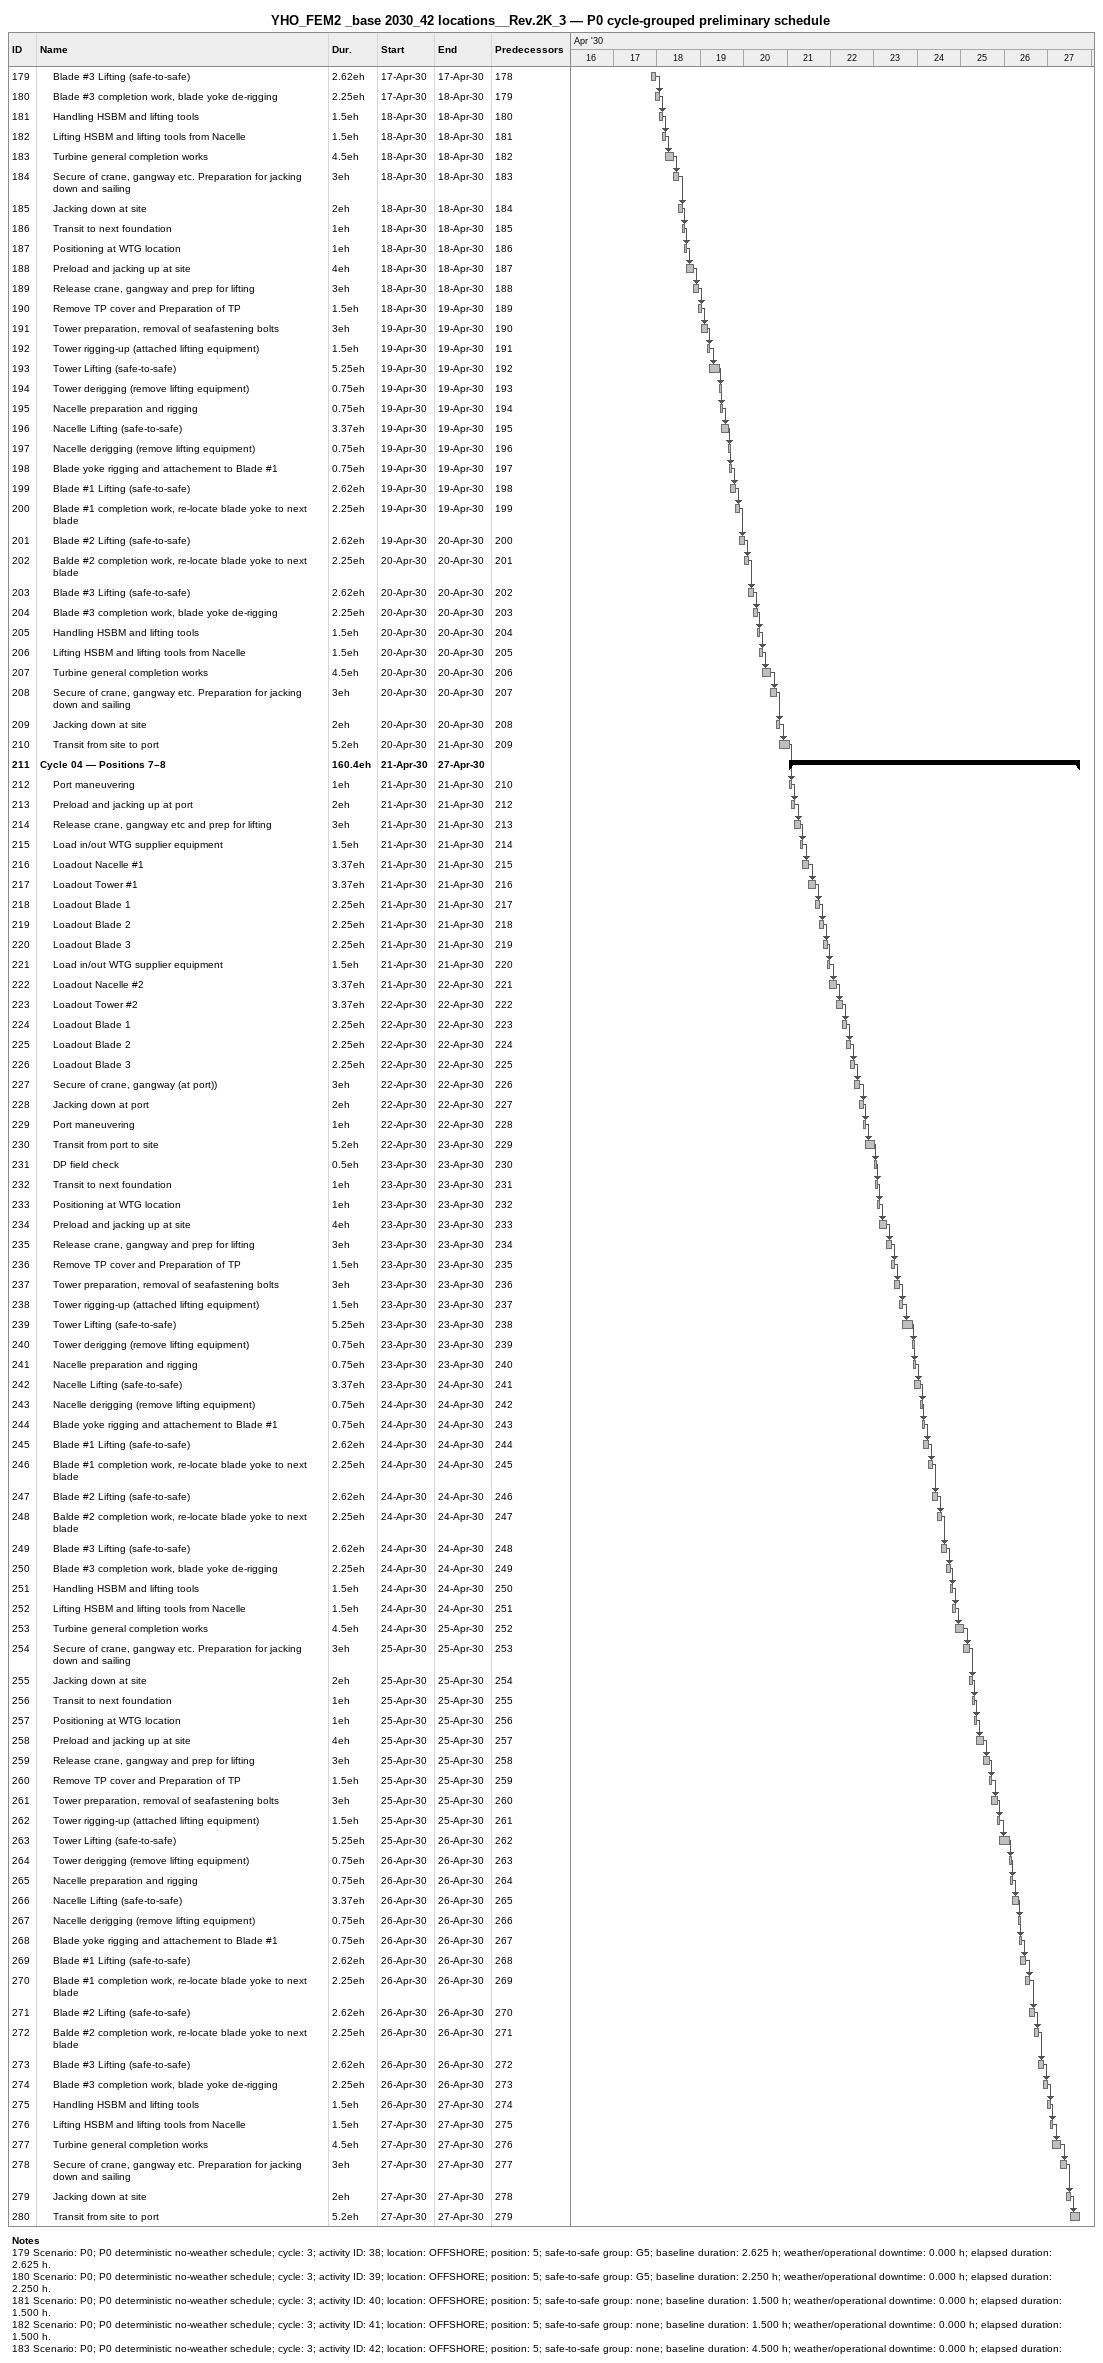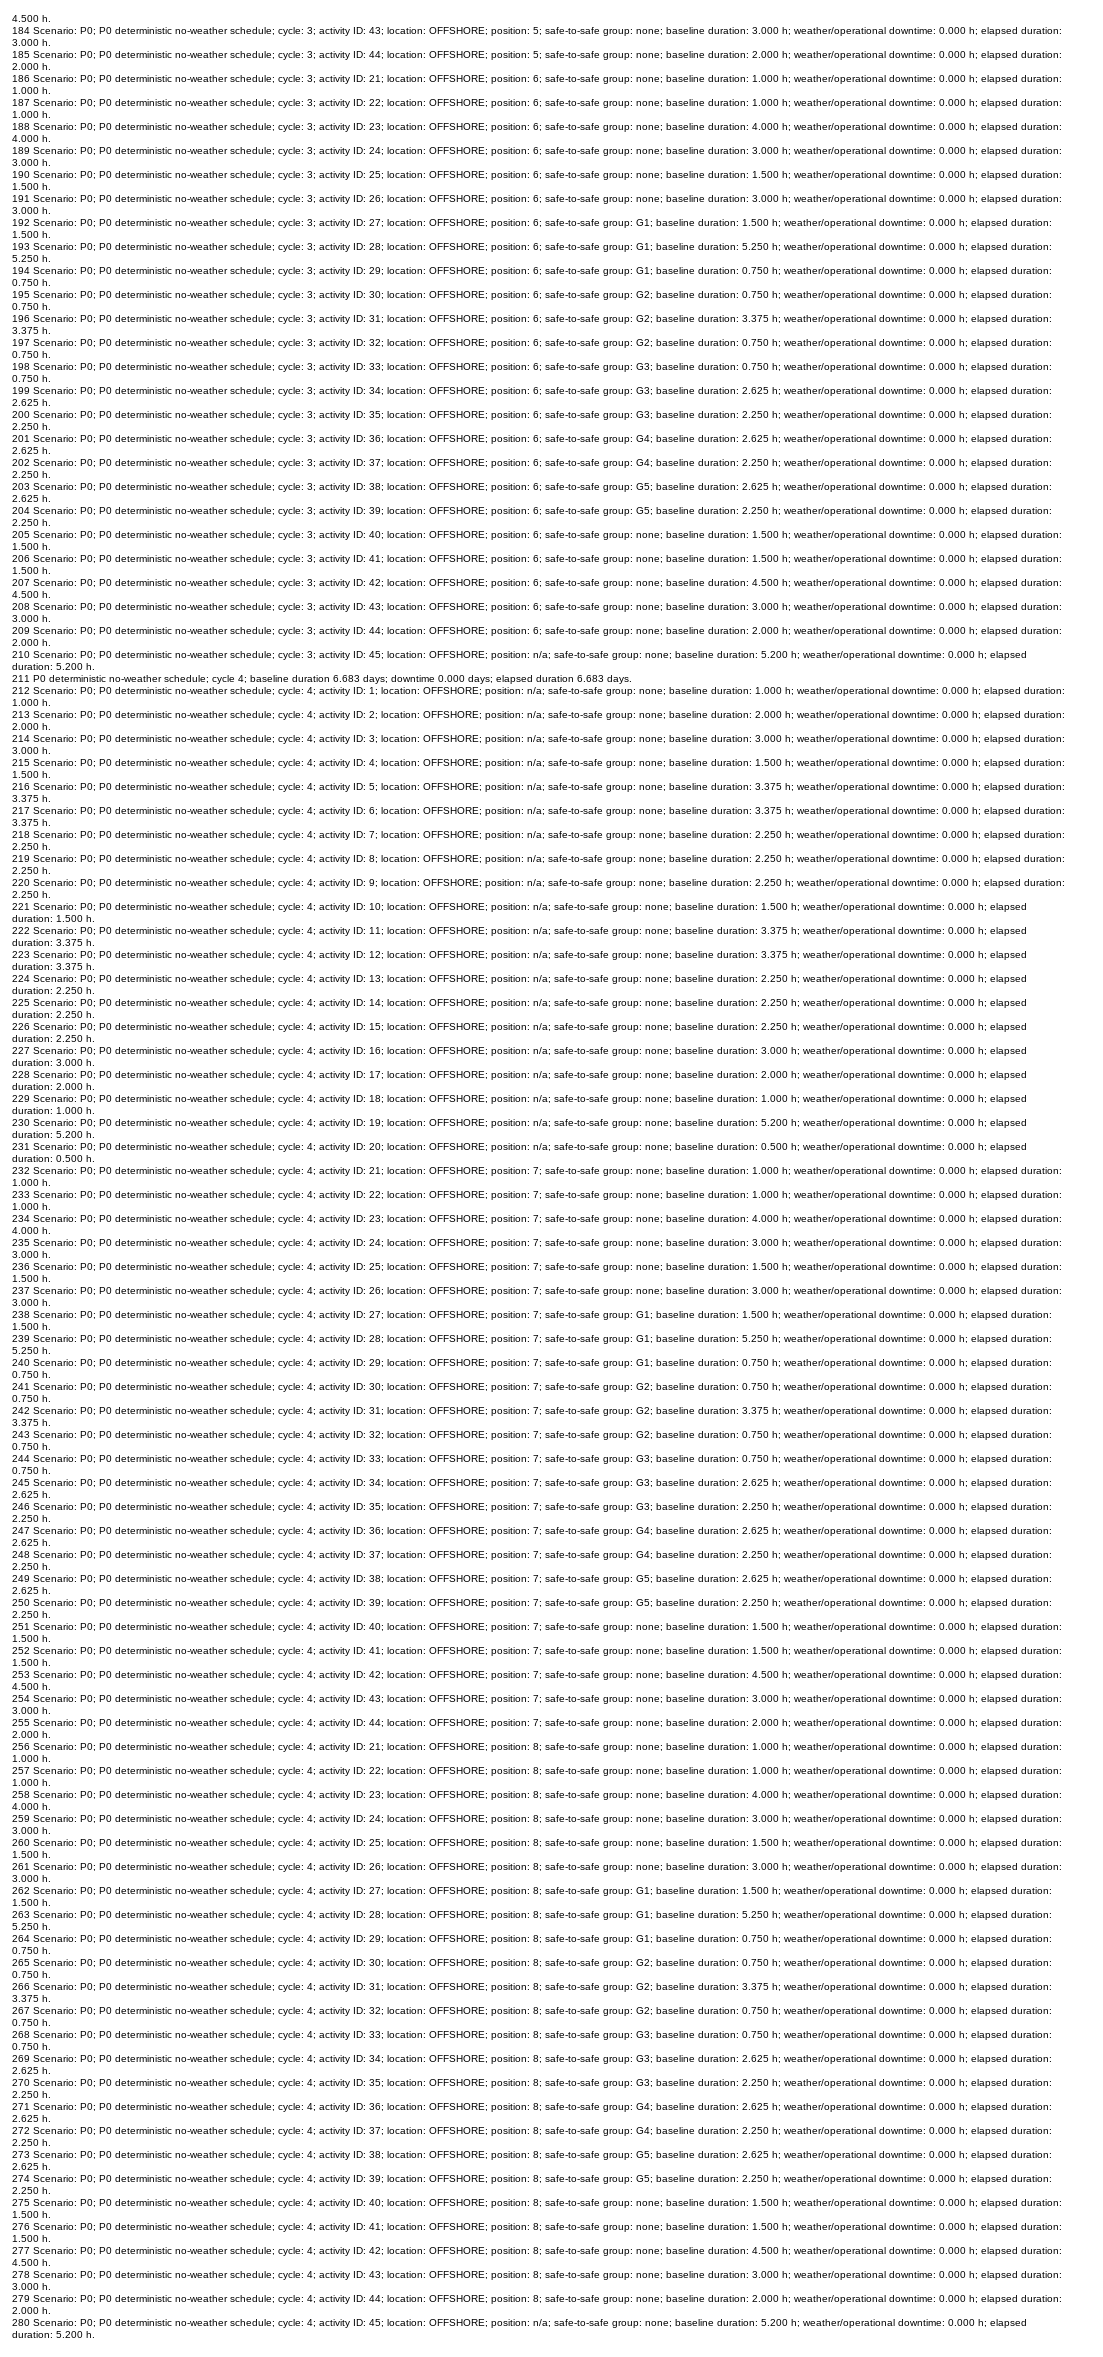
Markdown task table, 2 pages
YHO_FEM2 _base 2030_42 locations__Rev.2K_3 — P0 cycle-grouped preliminary schedule

| ID | Level | Task | Duration | Start | Finish | Predecessors |
|---|---|---|---|---|---|---|
| 179 | 2 | Blade #3 Lifting (safe-to-safe) | 2.62eh | 2030-04-17 | 2030-04-17 | 178 |
| 180 | 2 | Blade #3 completion work, blade yoke de-rigging | 2.25eh | 2030-04-17 | 2030-04-18 | 179 |
| 181 | 2 | Handling HSBM and lifting tools | 1.5eh | 2030-04-18 | 2030-04-18 | 180 |
| 182 | 2 | Lifting HSBM and lifting tools from Nacelle | 1.5eh | 2030-04-18 | 2030-04-18 | 181 |
| 183 | 2 | Turbine general completion works | 4.5eh | 2030-04-18 | 2030-04-18 | 182 |
| 184 | 2 | Secure of crane, gangway etc. Preparation for jacking down and sailing | 3eh | 2030-04-18 | 2030-04-18 | 183 |
| 185 | 2 | Jacking down at site | 2eh | 2030-04-18 | 2030-04-18 | 184 |
| 186 | 2 | Transit to next foundation | 1eh | 2030-04-18 | 2030-04-18 | 185 |
| 187 | 2 | Positioning at WTG location | 1eh | 2030-04-18 | 2030-04-18 | 186 |
| 188 | 2 | Preload and jacking up at site | 4eh | 2030-04-18 | 2030-04-18 | 187 |
| 189 | 2 | Release crane, gangway and prep for lifting | 3eh | 2030-04-18 | 2030-04-18 | 188 |
| 190 | 2 | Remove TP cover and Preparation of TP | 1.5eh | 2030-04-18 | 2030-04-19 | 189 |
| 191 | 2 | Tower preparation, removal of seafastening bolts | 3eh | 2030-04-19 | 2030-04-19 | 190 |
| 192 | 2 | Tower rigging-up (attached lifting equipment) | 1.5eh | 2030-04-19 | 2030-04-19 | 191 |
| 193 | 2 | Tower Lifting (safe-to-safe) | 5.25eh | 2030-04-19 | 2030-04-19 | 192 |
| 194 | 2 | Tower derigging (remove lifting equipment) | 0.75eh | 2030-04-19 | 2030-04-19 | 193 |
| 195 | 2 | Nacelle preparation and rigging | 0.75eh | 2030-04-19 | 2030-04-19 | 194 |
| 196 | 2 | Nacelle Lifting (safe-to-safe) | 3.37eh | 2030-04-19 | 2030-04-19 | 195 |
| 197 | 2 | Nacelle derigging (remove lifting equipment) | 0.75eh | 2030-04-19 | 2030-04-19 | 196 |
| 198 | 2 | Blade yoke rigging and attachement to Blade #1 | 0.75eh | 2030-04-19 | 2030-04-19 | 197 |
| 199 | 2 | Blade #1 Lifting (safe-to-safe) | 2.62eh | 2030-04-19 | 2030-04-19 | 198 |
| 200 | 2 | Blade #1 completion work, re-locate blade yoke to next blade | 2.25eh | 2030-04-19 | 2030-04-19 | 199 |
| 201 | 2 | Blade #2 Lifting (safe-to-safe) | 2.62eh | 2030-04-19 | 2030-04-20 | 200 |
| 202 | 2 | Balde #2 completion work, re-locate blade yoke to next blade | 2.25eh | 2030-04-20 | 2030-04-20 | 201 |
| 203 | 2 | Blade #3 Lifting (safe-to-safe) | 2.62eh | 2030-04-20 | 2030-04-20 | 202 |
| 204 | 2 | Blade #3 completion work, blade yoke de-rigging | 2.25eh | 2030-04-20 | 2030-04-20 | 203 |
| 205 | 2 | Handling HSBM and lifting tools | 1.5eh | 2030-04-20 | 2030-04-20 | 204 |
| 206 | 2 | Lifting HSBM and lifting tools from Nacelle | 1.5eh | 2030-04-20 | 2030-04-20 | 205 |
| 207 | 2 | Turbine general completion works | 4.5eh | 2030-04-20 | 2030-04-20 | 206 |
| 208 | 2 | Secure of crane, gangway etc. Preparation for jacking down and sailing | 3eh | 2030-04-20 | 2030-04-20 | 207 |
| 209 | 2 | Jacking down at site | 2eh | 2030-04-20 | 2030-04-20 | 208 |
| 210 | 2 | Transit from site to port | 5.2eh | 2030-04-20 | 2030-04-21 | 209 |
| 211 | 1 | **Cycle 04 — Positions 7–8** | 160.4eh | 2030-04-21 | 2030-04-27 |  |
| 212 | 2 | Port maneuvering | 1eh | 2030-04-21 | 2030-04-21 | 210 |
| 213 | 2 | Preload and jacking up at port | 2eh | 2030-04-21 | 2030-04-21 | 212 |
| 214 | 2 | Release crane, gangway etc and prep for lifting | 3eh | 2030-04-21 | 2030-04-21 | 213 |
| 215 | 2 | Load in/out WTG supplier equipment | 1.5eh | 2030-04-21 | 2030-04-21 | 214 |
| 216 | 2 | Loadout Nacelle #1 | 3.37eh | 2030-04-21 | 2030-04-21 | 215 |
| 217 | 2 | Loadout Tower #1 | 3.37eh | 2030-04-21 | 2030-04-21 | 216 |
| 218 | 2 | Loadout Blade 1 | 2.25eh | 2030-04-21 | 2030-04-21 | 217 |
| 219 | 2 | Loadout Blade 2 | 2.25eh | 2030-04-21 | 2030-04-21 | 218 |
| 220 | 2 | Loadout Blade 3 | 2.25eh | 2030-04-21 | 2030-04-21 | 219 |
| 221 | 2 | Load in/out WTG supplier equipment | 1.5eh | 2030-04-21 | 2030-04-21 | 220 |
| 222 | 2 | Loadout Nacelle #2 | 3.37eh | 2030-04-21 | 2030-04-22 | 221 |
| 223 | 2 | Loadout Tower #2 | 3.37eh | 2030-04-22 | 2030-04-22 | 222 |
| 224 | 2 | Loadout Blade 1 | 2.25eh | 2030-04-22 | 2030-04-22 | 223 |
| 225 | 2 | Loadout Blade 2 | 2.25eh | 2030-04-22 | 2030-04-22 | 224 |
| 226 | 2 | Loadout Blade 3 | 2.25eh | 2030-04-22 | 2030-04-22 | 225 |
| 227 | 2 | Secure of crane, gangway (at port)) | 3eh | 2030-04-22 | 2030-04-22 | 226 |
| 228 | 2 | Jacking down at port | 2eh | 2030-04-22 | 2030-04-22 | 227 |
| 229 | 2 | Port maneuvering | 1eh | 2030-04-22 | 2030-04-22 | 228 |
| 230 | 2 | Transit from port to site | 5.2eh | 2030-04-22 | 2030-04-23 | 229 |
| 231 | 2 | DP field check | 0.5eh | 2030-04-23 | 2030-04-23 | 230 |
| 232 | 2 | Transit to next foundation | 1eh | 2030-04-23 | 2030-04-23 | 231 |
| 233 | 2 | Positioning at WTG location | 1eh | 2030-04-23 | 2030-04-23 | 232 |
| 234 | 2 | Preload and jacking up at site | 4eh | 2030-04-23 | 2030-04-23 | 233 |
| 235 | 2 | Release crane, gangway and prep for lifting | 3eh | 2030-04-23 | 2030-04-23 | 234 |
| 236 | 2 | Remove TP cover and Preparation of TP | 1.5eh | 2030-04-23 | 2030-04-23 | 235 |
| 237 | 2 | Tower preparation, removal of seafastening bolts | 3eh | 2030-04-23 | 2030-04-23 | 236 |
| 238 | 2 | Tower rigging-up (attached lifting equipment) | 1.5eh | 2030-04-23 | 2030-04-23 | 237 |
| 239 | 2 | Tower Lifting (safe-to-safe) | 5.25eh | 2030-04-23 | 2030-04-23 | 238 |
| 240 | 2 | Tower derigging (remove lifting equipment) | 0.75eh | 2030-04-23 | 2030-04-23 | 239 |
| 241 | 2 | Nacelle preparation and rigging | 0.75eh | 2030-04-23 | 2030-04-23 | 240 |
| 242 | 2 | Nacelle Lifting (safe-to-safe) | 3.37eh | 2030-04-23 | 2030-04-24 | 241 |
| 243 | 2 | Nacelle derigging (remove lifting equipment) | 0.75eh | 2030-04-24 | 2030-04-24 | 242 |
| 244 | 2 | Blade yoke rigging and attachement to Blade #1 | 0.75eh | 2030-04-24 | 2030-04-24 | 243 |
| 245 | 2 | Blade #1 Lifting (safe-to-safe) | 2.62eh | 2030-04-24 | 2030-04-24 | 244 |
| 246 | 2 | Blade #1 completion work, re-locate blade yoke to next blade | 2.25eh | 2030-04-24 | 2030-04-24 | 245 |
| 247 | 2 | Blade #2 Lifting (safe-to-safe) | 2.62eh | 2030-04-24 | 2030-04-24 | 246 |
| 248 | 2 | Balde #2 completion work, re-locate blade yoke to next blade | 2.25eh | 2030-04-24 | 2030-04-24 | 247 |
| 249 | 2 | Blade #3 Lifting (safe-to-safe) | 2.62eh | 2030-04-24 | 2030-04-24 | 248 |
| 250 | 2 | Blade #3 completion work, blade yoke de-rigging | 2.25eh | 2030-04-24 | 2030-04-24 | 249 |
| 251 | 2 | Handling HSBM and lifting tools | 1.5eh | 2030-04-24 | 2030-04-24 | 250 |
| 252 | 2 | Lifting HSBM and lifting tools from Nacelle | 1.5eh | 2030-04-24 | 2030-04-24 | 251 |
| 253 | 2 | Turbine general completion works | 4.5eh | 2030-04-24 | 2030-04-25 | 252 |
| 254 | 2 | Secure of crane, gangway etc. Preparation for jacking down and sailing | 3eh | 2030-04-25 | 2030-04-25 | 253 |
| 255 | 2 | Jacking down at site | 2eh | 2030-04-25 | 2030-04-25 | 254 |
| 256 | 2 | Transit to next foundation | 1eh | 2030-04-25 | 2030-04-25 | 255 |
| 257 | 2 | Positioning at WTG location | 1eh | 2030-04-25 | 2030-04-25 | 256 |
| 258 | 2 | Preload and jacking up at site | 4eh | 2030-04-25 | 2030-04-25 | 257 |
| 259 | 2 | Release crane, gangway and prep for lifting | 3eh | 2030-04-25 | 2030-04-25 | 258 |
| 260 | 2 | Remove TP cover and Preparation of TP | 1.5eh | 2030-04-25 | 2030-04-25 | 259 |
| 261 | 2 | Tower preparation, removal of seafastening bolts | 3eh | 2030-04-25 | 2030-04-25 | 260 |
| 262 | 2 | Tower rigging-up (attached lifting equipment) | 1.5eh | 2030-04-25 | 2030-04-25 | 261 |
| 263 | 2 | Tower Lifting (safe-to-safe) | 5.25eh | 2030-04-25 | 2030-04-26 | 262 |
| 264 | 2 | Tower derigging (remove lifting equipment) | 0.75eh | 2030-04-26 | 2030-04-26 | 263 |
| 265 | 2 | Nacelle preparation and rigging | 0.75eh | 2030-04-26 | 2030-04-26 | 264 |
| 266 | 2 | Nacelle Lifting (safe-to-safe) | 3.37eh | 2030-04-26 | 2030-04-26 | 265 |
| 267 | 2 | Nacelle derigging (remove lifting equipment) | 0.75eh | 2030-04-26 | 2030-04-26 | 266 |
| 268 | 2 | Blade yoke rigging and attachement to Blade #1 | 0.75eh | 2030-04-26 | 2030-04-26 | 267 |
| 269 | 2 | Blade #1 Lifting (safe-to-safe) | 2.62eh | 2030-04-26 | 2030-04-26 | 268 |
| 270 | 2 | Blade #1 completion work, re-locate blade yoke to next blade | 2.25eh | 2030-04-26 | 2030-04-26 | 269 |
| 271 | 2 | Blade #2 Lifting (safe-to-safe) | 2.62eh | 2030-04-26 | 2030-04-26 | 270 |
| 272 | 2 | Balde #2 completion work, re-locate blade yoke to next blade | 2.25eh | 2030-04-26 | 2030-04-26 | 271 |
| 273 | 2 | Blade #3 Lifting (safe-to-safe) | 2.62eh | 2030-04-26 | 2030-04-26 | 272 |
| 274 | 2 | Blade #3 completion work, blade yoke de-rigging | 2.25eh | 2030-04-26 | 2030-04-26 | 273 |
| 275 | 2 | Handling HSBM and lifting tools | 1.5eh | 2030-04-26 | 2030-04-27 | 274 |
| 276 | 2 | Lifting HSBM and lifting tools from Nacelle | 1.5eh | 2030-04-27 | 2030-04-27 | 275 |
| 277 | 2 | Turbine general completion works | 4.5eh | 2030-04-27 | 2030-04-27 | 276 |
| 278 | 2 | Secure of crane, gangway etc. Preparation for jacking down and sailing | 3eh | 2030-04-27 | 2030-04-27 | 277 |
| 279 | 2 | Jacking down at site | 2eh | 2030-04-27 | 2030-04-27 | 278 |
| 280 | 2 | Transit from site to port | 5.2eh | 2030-04-27 | 2030-04-27 | 279 |

Notes
- 179: Scenario: P0; P0 deterministic no-weather schedule; cycle: 3; activity ID: 38; location: OFFSHORE; position: 5; safe-to-safe group: G5; baseline duration: 2.625 h; weather/operational downtime: 0.000 h; elapsed duration: 2.625 h.
- 180: Scenario: P0; P0 deterministic no-weather schedule; cycle: 3; activity ID: 39; location: OFFSHORE; position: 5; safe-to-safe group: G5; baseline duration: 2.250 h; weather/operational downtime: 0.000 h; elapsed duration: 2.250 h.
- 181: Scenario: P0; P0 deterministic no-weather schedule; cycle: 3; activity ID: 40; location: OFFSHORE; position: 5; safe-to-safe group: none; baseline duration: 1.500 h; weather/operational downtime: 0.000 h; elapsed duration: 1.500 h.
- 182: Scenario: P0; P0 deterministic no-weather schedule; cycle: 3; activity ID: 41; location: OFFSHORE; position: 5; safe-to-safe group: none; baseline duration: 1.500 h; weather/operational downtime: 0.000 h; elapsed duration: 1.500 h.
- 183: Scenario: P0; P0 deterministic no-weather schedule; cycle: 3; activity ID: 42; location: OFFSHORE; position: 5; safe-to-safe group: none; baseline duration: 4.500 h; weather/operational downtime: 0.000 h; elapsed duration: 4.500 h.
- 184: Scenario: P0; P0 deterministic no-weather schedule; cycle: 3; activity ID: 43; location: OFFSHORE; position: 5; safe-to-safe group: none; baseline duration: 3.000 h; weather/operational downtime: 0.000 h; elapsed duration: 3.000 h.
- 185: Scenario: P0; P0 deterministic no-weather schedule; cycle: 3; activity ID: 44; location: OFFSHORE; position: 5; safe-to-safe group: none; baseline duration: 2.000 h; weather/operational downtime: 0.000 h; elapsed duration: 2.000 h.
- 186: Scenario: P0; P0 deterministic no-weather schedule; cycle: 3; activity ID: 21; location: OFFSHORE; position: 6; safe-to-safe group: none; baseline duration: 1.000 h; weather/operational downtime: 0.000 h; elapsed duration: 1.000 h.
- 187: Scenario: P0; P0 deterministic no-weather schedule; cycle: 3; activity ID: 22; location: OFFSHORE; position: 6; safe-to-safe group: none; baseline duration: 1.000 h; weather/operational downtime: 0.000 h; elapsed duration: 1.000 h.
- 188: Scenario: P0; P0 deterministic no-weather schedule; cycle: 3; activity ID: 23; location: OFFSHORE; position: 6; safe-to-safe group: none; baseline duration: 4.000 h; weather/operational downtime: 0.000 h; elapsed duration: 4.000 h.
- 189: Scenario: P0; P0 deterministic no-weather schedule; cycle: 3; activity ID: 24; location: OFFSHORE; position: 6; safe-to-safe group: none; baseline duration: 3.000 h; weather/operational downtime: 0.000 h; elapsed duration: 3.000 h.
- 190: Scenario: P0; P0 deterministic no-weather schedule; cycle: 3; activity ID: 25; location: OFFSHORE; position: 6; safe-to-safe group: none; baseline duration: 1.500 h; weather/operational downtime: 0.000 h; elapsed duration: 1.500 h.
- 191: Scenario: P0; P0 deterministic no-weather schedule; cycle: 3; activity ID: 26; location: OFFSHORE; position: 6; safe-to-safe group: none; baseline duration: 3.000 h; weather/operational downtime: 0.000 h; elapsed duration: 3.000 h.
- 192: Scenario: P0; P0 deterministic no-weather schedule; cycle: 3; activity ID: 27; location: OFFSHORE; position: 6; safe-to-safe group: G1; baseline duration: 1.500 h; weather/operational downtime: 0.000 h; elapsed duration: 1.500 h.
- 193: Scenario: P0; P0 deterministic no-weather schedule; cycle: 3; activity ID: 28; location: OFFSHORE; position: 6; safe-to-safe group: G1; baseline duration: 5.250 h; weather/operational downtime: 0.000 h; elapsed duration: 5.250 h.
- 194: Scenario: P0; P0 deterministic no-weather schedule; cycle: 3; activity ID: 29; location: OFFSHORE; position: 6; safe-to-safe group: G1; baseline duration: 0.750 h; weather/operational downtime: 0.000 h; elapsed duration: 0.750 h.
- 195: Scenario: P0; P0 deterministic no-weather schedule; cycle: 3; activity ID: 30; location: OFFSHORE; position: 6; safe-to-safe group: G2; baseline duration: 0.750 h; weather/operational downtime: 0.000 h; elapsed duration: 0.750 h.
- 196: Scenario: P0; P0 deterministic no-weather schedule; cycle: 3; activity ID: 31; location: OFFSHORE; position: 6; safe-to-safe group: G2; baseline duration: 3.375 h; weather/operational downtime: 0.000 h; elapsed duration: 3.375 h.
- 197: Scenario: P0; P0 deterministic no-weather schedule; cycle: 3; activity ID: 32; location: OFFSHORE; position: 6; safe-to-safe group: G2; baseline duration: 0.750 h; weather/operational downtime: 0.000 h; elapsed duration: 0.750 h.
- 198: Scenario: P0; P0 deterministic no-weather schedule; cycle: 3; activity ID: 33; location: OFFSHORE; position: 6; safe-to-safe group: G3; baseline duration: 0.750 h; weather/operational downtime: 0.000 h; elapsed duration: 0.750 h.
- 199: Scenario: P0; P0 deterministic no-weather schedule; cycle: 3; activity ID: 34; location: OFFSHORE; position: 6; safe-to-safe group: G3; baseline duration: 2.625 h; weather/operational downtime: 0.000 h; elapsed duration: 2.625 h.
- 200: Scenario: P0; P0 deterministic no-weather schedule; cycle: 3; activity ID: 35; location: OFFSHORE; position: 6; safe-to-safe group: G3; baseline duration: 2.250 h; weather/operational downtime: 0.000 h; elapsed duration: 2.250 h.
- 201: Scenario: P0; P0 deterministic no-weather schedule; cycle: 3; activity ID: 36; location: OFFSHORE; position: 6; safe-to-safe group: G4; baseline duration: 2.625 h; weather/operational downtime: 0.000 h; elapsed duration: 2.625 h.
- 202: Scenario: P0; P0 deterministic no-weather schedule; cycle: 3; activity ID: 37; location: OFFSHORE; position: 6; safe-to-safe group: G4; baseline duration: 2.250 h; weather/operational downtime: 0.000 h; elapsed duration: 2.250 h.
- 203: Scenario: P0; P0 deterministic no-weather schedule; cycle: 3; activity ID: 38; location: OFFSHORE; position: 6; safe-to-safe group: G5; baseline duration: 2.625 h; weather/operational downtime: 0.000 h; elapsed duration: 2.625 h.
- 204: Scenario: P0; P0 deterministic no-weather schedule; cycle: 3; activity ID: 39; location: OFFSHORE; position: 6; safe-to-safe group: G5; baseline duration: 2.250 h; weather/operational downtime: 0.000 h; elapsed duration: 2.250 h.
- 205: Scenario: P0; P0 deterministic no-weather schedule; cycle: 3; activity ID: 40; location: OFFSHORE; position: 6; safe-to-safe group: none; baseline duration: 1.500 h; weather/operational downtime: 0.000 h; elapsed duration: 1.500 h.
- 206: Scenario: P0; P0 deterministic no-weather schedule; cycle: 3; activity ID: 41; location: OFFSHORE; position: 6; safe-to-safe group: none; baseline duration: 1.500 h; weather/operational downtime: 0.000 h; elapsed duration: 1.500 h.
- 207: Scenario: P0; P0 deterministic no-weather schedule; cycle: 3; activity ID: 42; location: OFFSHORE; position: 6; safe-to-safe group: none; baseline duration: 4.500 h; weather/operational downtime: 0.000 h; elapsed duration: 4.500 h.
- 208: Scenario: P0; P0 deterministic no-weather schedule; cycle: 3; activity ID: 43; location: OFFSHORE; position: 6; safe-to-safe group: none; baseline duration: 3.000 h; weather/operational downtime: 0.000 h; elapsed duration: 3.000 h.
- 209: Scenario: P0; P0 deterministic no-weather schedule; cycle: 3; activity ID: 44; location: OFFSHORE; position: 6; safe-to-safe group: none; baseline duration: 2.000 h; weather/operational downtime: 0.000 h; elapsed duration: 2.000 h.
- 210: Scenario: P0; P0 deterministic no-weather schedule; cycle: 3; activity ID: 45; location: OFFSHORE; position: n/a; safe-to-safe group: none; baseline duration: 5.200 h; weather/operational downtime: 0.000 h; elapsed duration: 5.200 h.
- 211: P0 deterministic no-weather schedule; cycle 4; baseline duration 6.683 days; downtime 0.000 days; elapsed duration 6.683 days.
- 212: Scenario: P0; P0 deterministic no-weather schedule; cycle: 4; activity ID: 1; location: OFFSHORE; position: n/a; safe-to-safe group: none; baseline duration: 1.000 h; weather/operational downtime: 0.000 h; elapsed duration: 1.000 h.
- 213: Scenario: P0; P0 deterministic no-weather schedule; cycle: 4; activity ID: 2; location: OFFSHORE; position: n/a; safe-to-safe group: none; baseline duration: 2.000 h; weather/operational downtime: 0.000 h; elapsed duration: 2.000 h.
- 214: Scenario: P0; P0 deterministic no-weather schedule; cycle: 4; activity ID: 3; location: OFFSHORE; position: n/a; safe-to-safe group: none; baseline duration: 3.000 h; weather/operational downtime: 0.000 h; elapsed duration: 3.000 h.
- 215: Scenario: P0; P0 deterministic no-weather schedule; cycle: 4; activity ID: 4; location: OFFSHORE; position: n/a; safe-to-safe group: none; baseline duration: 1.500 h; weather/operational downtime: 0.000 h; elapsed duration: 1.500 h.
- 216: Scenario: P0; P0 deterministic no-weather schedule; cycle: 4; activity ID: 5; location: OFFSHORE; position: n/a; safe-to-safe group: none; baseline duration: 3.375 h; weather/operational downtime: 0.000 h; elapsed duration: 3.375 h.
- 217: Scenario: P0; P0 deterministic no-weather schedule; cycle: 4; activity ID: 6; location: OFFSHORE; position: n/a; safe-to-safe group: none; baseline duration: 3.375 h; weather/operational downtime: 0.000 h; elapsed duration: 3.375 h.
- 218: Scenario: P0; P0 deterministic no-weather schedule; cycle: 4; activity ID: 7; location: OFFSHORE; position: n/a; safe-to-safe group: none; baseline duration: 2.250 h; weather/operational downtime: 0.000 h; elapsed duration: 2.250 h.
- 219: Scenario: P0; P0 deterministic no-weather schedule; cycle: 4; activity ID: 8; location: OFFSHORE; position: n/a; safe-to-safe group: none; baseline duration: 2.250 h; weather/operational downtime: 0.000 h; elapsed duration: 2.250 h.
- 220: Scenario: P0; P0 deterministic no-weather schedule; cycle: 4; activity ID: 9; location: OFFSHORE; position: n/a; safe-to-safe group: none; baseline duration: 2.250 h; weather/operational downtime: 0.000 h; elapsed duration: 2.250 h.
- 221: Scenario: P0; P0 deterministic no-weather schedule; cycle: 4; activity ID: 10; location: OFFSHORE; position: n/a; safe-to-safe group: none; baseline duration: 1.500 h; weather/operational downtime: 0.000 h; elapsed duration: 1.500 h.
- 222: Scenario: P0; P0 deterministic no-weather schedule; cycle: 4; activity ID: 11; location: OFFSHORE; position: n/a; safe-to-safe group: none; baseline duration: 3.375 h; weather/operational downtime: 0.000 h; elapsed duration: 3.375 h.
- 223: Scenario: P0; P0 deterministic no-weather schedule; cycle: 4; activity ID: 12; location: OFFSHORE; position: n/a; safe-to-safe group: none; baseline duration: 3.375 h; weather/operational downtime: 0.000 h; elapsed duration: 3.375 h.
- 224: Scenario: P0; P0 deterministic no-weather schedule; cycle: 4; activity ID: 13; location: OFFSHORE; position: n/a; safe-to-safe group: none; baseline duration: 2.250 h; weather/operational downtime: 0.000 h; elapsed duration: 2.250 h.
- 225: Scenario: P0; P0 deterministic no-weather schedule; cycle: 4; activity ID: 14; location: OFFSHORE; position: n/a; safe-to-safe group: none; baseline duration: 2.250 h; weather/operational downtime: 0.000 h; elapsed duration: 2.250 h.
- 226: Scenario: P0; P0 deterministic no-weather schedule; cycle: 4; activity ID: 15; location: OFFSHORE; position: n/a; safe-to-safe group: none; baseline duration: 2.250 h; weather/operational downtime: 0.000 h; elapsed duration: 2.250 h.
- 227: Scenario: P0; P0 deterministic no-weather schedule; cycle: 4; activity ID: 16; location: OFFSHORE; position: n/a; safe-to-safe group: none; baseline duration: 3.000 h; weather/operational downtime: 0.000 h; elapsed duration: 3.000 h.
- 228: Scenario: P0; P0 deterministic no-weather schedule; cycle: 4; activity ID: 17; location: OFFSHORE; position: n/a; safe-to-safe group: none; baseline duration: 2.000 h; weather/operational downtime: 0.000 h; elapsed duration: 2.000 h.
- 229: Scenario: P0; P0 deterministic no-weather schedule; cycle: 4; activity ID: 18; location: OFFSHORE; position: n/a; safe-to-safe group: none; baseline duration: 1.000 h; weather/operational downtime: 0.000 h; elapsed duration: 1.000 h.
- 230: Scenario: P0; P0 deterministic no-weather schedule; cycle: 4; activity ID: 19; location: OFFSHORE; position: n/a; safe-to-safe group: none; baseline duration: 5.200 h; weather/operational downtime: 0.000 h; elapsed duration: 5.200 h.
- 231: Scenario: P0; P0 deterministic no-weather schedule; cycle: 4; activity ID: 20; location: OFFSHORE; position: n/a; safe-to-safe group: none; baseline duration: 0.500 h; weather/operational downtime: 0.000 h; elapsed duration: 0.500 h.
- 232: Scenario: P0; P0 deterministic no-weather schedule; cycle: 4; activity ID: 21; location: OFFSHORE; position: 7; safe-to-safe group: none; baseline duration: 1.000 h; weather/operational downtime: 0.000 h; elapsed duration: 1.000 h.
- 233: Scenario: P0; P0 deterministic no-weather schedule; cycle: 4; activity ID: 22; location: OFFSHORE; position: 7; safe-to-safe group: none; baseline duration: 1.000 h; weather/operational downtime: 0.000 h; elapsed duration: 1.000 h.
- 234: Scenario: P0; P0 deterministic no-weather schedule; cycle: 4; activity ID: 23; location: OFFSHORE; position: 7; safe-to-safe group: none; baseline duration: 4.000 h; weather/operational downtime: 0.000 h; elapsed duration: 4.000 h.
- 235: Scenario: P0; P0 deterministic no-weather schedule; cycle: 4; activity ID: 24; location: OFFSHORE; position: 7; safe-to-safe group: none; baseline duration: 3.000 h; weather/operational downtime: 0.000 h; elapsed duration: 3.000 h.
- 236: Scenario: P0; P0 deterministic no-weather schedule; cycle: 4; activity ID: 25; location: OFFSHORE; position: 7; safe-to-safe group: none; baseline duration: 1.500 h; weather/operational downtime: 0.000 h; elapsed duration: 1.500 h.
- 237: Scenario: P0; P0 deterministic no-weather schedule; cycle: 4; activity ID: 26; location: OFFSHORE; position: 7; safe-to-safe group: none; baseline duration: 3.000 h; weather/operational downtime: 0.000 h; elapsed duration: 3.000 h.
- 238: Scenario: P0; P0 deterministic no-weather schedule; cycle: 4; activity ID: 27; location: OFFSHORE; position: 7; safe-to-safe group: G1; baseline duration: 1.500 h; weather/operational downtime: 0.000 h; elapsed duration: 1.500 h.
- 239: Scenario: P0; P0 deterministic no-weather schedule; cycle: 4; activity ID: 28; location: OFFSHORE; position: 7; safe-to-safe group: G1; baseline duration: 5.250 h; weather/operational downtime: 0.000 h; elapsed duration: 5.250 h.
- 240: Scenario: P0; P0 deterministic no-weather schedule; cycle: 4; activity ID: 29; location: OFFSHORE; position: 7; safe-to-safe group: G1; baseline duration: 0.750 h; weather/operational downtime: 0.000 h; elapsed duration: 0.750 h.
- 241: Scenario: P0; P0 deterministic no-weather schedule; cycle: 4; activity ID: 30; location: OFFSHORE; position: 7; safe-to-safe group: G2; baseline duration: 0.750 h; weather/operational downtime: 0.000 h; elapsed duration: 0.750 h.
- 242: Scenario: P0; P0 deterministic no-weather schedule; cycle: 4; activity ID: 31; location: OFFSHORE; position: 7; safe-to-safe group: G2; baseline duration: 3.375 h; weather/operational downtime: 0.000 h; elapsed duration: 3.375 h.
- 243: Scenario: P0; P0 deterministic no-weather schedule; cycle: 4; activity ID: 32; location: OFFSHORE; position: 7; safe-to-safe group: G2; baseline duration: 0.750 h; weather/operational downtime: 0.000 h; elapsed duration: 0.750 h.
- 244: Scenario: P0; P0 deterministic no-weather schedule; cycle: 4; activity ID: 33; location: OFFSHORE; position: 7; safe-to-safe group: G3; baseline duration: 0.750 h; weather/operational downtime: 0.000 h; elapsed duration: 0.750 h.
- 245: Scenario: P0; P0 deterministic no-weather schedule; cycle: 4; activity ID: 34; location: OFFSHORE; position: 7; safe-to-safe group: G3; baseline duration: 2.625 h; weather/operational downtime: 0.000 h; elapsed duration: 2.625 h.
- 246: Scenario: P0; P0 deterministic no-weather schedule; cycle: 4; activity ID: 35; location: OFFSHORE; position: 7; safe-to-safe group: G3; baseline duration: 2.250 h; weather/operational downtime: 0.000 h; elapsed duration: 2.250 h.
- 247: Scenario: P0; P0 deterministic no-weather schedule; cycle: 4; activity ID: 36; location: OFFSHORE; position: 7; safe-to-safe group: G4; baseline duration: 2.625 h; weather/operational downtime: 0.000 h; elapsed duration: 2.625 h.
- 248: Scenario: P0; P0 deterministic no-weather schedule; cycle: 4; activity ID: 37; location: OFFSHORE; position: 7; safe-to-safe group: G4; baseline duration: 2.250 h; weather/operational downtime: 0.000 h; elapsed duration: 2.250 h.
- 249: Scenario: P0; P0 deterministic no-weather schedule; cycle: 4; activity ID: 38; location: OFFSHORE; position: 7; safe-to-safe group: G5; baseline duration: 2.625 h; weather/operational downtime: 0.000 h; elapsed duration: 2.625 h.
- 250: Scenario: P0; P0 deterministic no-weather schedule; cycle: 4; activity ID: 39; location: OFFSHORE; position: 7; safe-to-safe group: G5; baseline duration: 2.250 h; weather/operational downtime: 0.000 h; elapsed duration: 2.250 h.
- 251: Scenario: P0; P0 deterministic no-weather schedule; cycle: 4; activity ID: 40; location: OFFSHORE; position: 7; safe-to-safe group: none; baseline duration: 1.500 h; weather/operational downtime: 0.000 h; elapsed duration: 1.500 h.
- 252: Scenario: P0; P0 deterministic no-weather schedule; cycle: 4; activity ID: 41; location: OFFSHORE; position: 7; safe-to-safe group: none; baseline duration: 1.500 h; weather/operational downtime: 0.000 h; elapsed duration: 1.500 h.
- 253: Scenario: P0; P0 deterministic no-weather schedule; cycle: 4; activity ID: 42; location: OFFSHORE; position: 7; safe-to-safe group: none; baseline duration: 4.500 h; weather/operational downtime: 0.000 h; elapsed duration: 4.500 h.
- 254: Scenario: P0; P0 deterministic no-weather schedule; cycle: 4; activity ID: 43; location: OFFSHORE; position: 7; safe-to-safe group: none; baseline duration: 3.000 h; weather/operational downtime: 0.000 h; elapsed duration: 3.000 h.
- 255: Scenario: P0; P0 deterministic no-weather schedule; cycle: 4; activity ID: 44; location: OFFSHORE; position: 7; safe-to-safe group: none; baseline duration: 2.000 h; weather/operational downtime: 0.000 h; elapsed duration: 2.000 h.
- 256: Scenario: P0; P0 deterministic no-weather schedule; cycle: 4; activity ID: 21; location: OFFSHORE; position: 8; safe-to-safe group: none; baseline duration: 1.000 h; weather/operational downtime: 0.000 h; elapsed duration: 1.000 h.
- 257: Scenario: P0; P0 deterministic no-weather schedule; cycle: 4; activity ID: 22; location: OFFSHORE; position: 8; safe-to-safe group: none; baseline duration: 1.000 h; weather/operational downtime: 0.000 h; elapsed duration: 1.000 h.
- 258: Scenario: P0; P0 deterministic no-weather schedule; cycle: 4; activity ID: 23; location: OFFSHORE; position: 8; safe-to-safe group: none; baseline duration: 4.000 h; weather/operational downtime: 0.000 h; elapsed duration: 4.000 h.
- 259: Scenario: P0; P0 deterministic no-weather schedule; cycle: 4; activity ID: 24; location: OFFSHORE; position: 8; safe-to-safe group: none; baseline duration: 3.000 h; weather/operational downtime: 0.000 h; elapsed duration: 3.000 h.
- 260: Scenario: P0; P0 deterministic no-weather schedule; cycle: 4; activity ID: 25; location: OFFSHORE; position: 8; safe-to-safe group: none; baseline duration: 1.500 h; weather/operational downtime: 0.000 h; elapsed duration: 1.500 h.
- 261: Scenario: P0; P0 deterministic no-weather schedule; cycle: 4; activity ID: 26; location: OFFSHORE; position: 8; safe-to-safe group: none; baseline duration: 3.000 h; weather/operational downtime: 0.000 h; elapsed duration: 3.000 h.
- 262: Scenario: P0; P0 deterministic no-weather schedule; cycle: 4; activity ID: 27; location: OFFSHORE; position: 8; safe-to-safe group: G1; baseline duration: 1.500 h; weather/operational downtime: 0.000 h; elapsed duration: 1.500 h.
- 263: Scenario: P0; P0 deterministic no-weather schedule; cycle: 4; activity ID: 28; location: OFFSHORE; position: 8; safe-to-safe group: G1; baseline duration: 5.250 h; weather/operational downtime: 0.000 h; elapsed duration: 5.250 h.
- 264: Scenario: P0; P0 deterministic no-weather schedule; cycle: 4; activity ID: 29; location: OFFSHORE; position: 8; safe-to-safe group: G1; baseline duration: 0.750 h; weather/operational downtime: 0.000 h; elapsed duration: 0.750 h.
- 265: Scenario: P0; P0 deterministic no-weather schedule; cycle: 4; activity ID: 30; location: OFFSHORE; position: 8; safe-to-safe group: G2; baseline duration: 0.750 h; weather/operational downtime: 0.000 h; elapsed duration: 0.750 h.
- 266: Scenario: P0; P0 deterministic no-weather schedule; cycle: 4; activity ID: 31; location: OFFSHORE; position: 8; safe-to-safe group: G2; baseline duration: 3.375 h; weather/operational downtime: 0.000 h; elapsed duration: 3.375 h.
- 267: Scenario: P0; P0 deterministic no-weather schedule; cycle: 4; activity ID: 32; location: OFFSHORE; position: 8; safe-to-safe group: G2; baseline duration: 0.750 h; weather/operational downtime: 0.000 h; elapsed duration: 0.750 h.
- 268: Scenario: P0; P0 deterministic no-weather schedule; cycle: 4; activity ID: 33; location: OFFSHORE; position: 8; safe-to-safe group: G3; baseline duration: 0.750 h; weather/operational downtime: 0.000 h; elapsed duration: 0.750 h.
- 269: Scenario: P0; P0 deterministic no-weather schedule; cycle: 4; activity ID: 34; location: OFFSHORE; position: 8; safe-to-safe group: G3; baseline duration: 2.625 h; weather/operational downtime: 0.000 h; elapsed duration: 2.625 h.
- 270: Scenario: P0; P0 deterministic no-weather schedule; cycle: 4; activity ID: 35; location: OFFSHORE; position: 8; safe-to-safe group: G3; baseline duration: 2.250 h; weather/operational downtime: 0.000 h; elapsed duration: 2.250 h.
- 271: Scenario: P0; P0 deterministic no-weather schedule; cycle: 4; activity ID: 36; location: OFFSHORE; position: 8; safe-to-safe group: G4; baseline duration: 2.625 h; weather/operational downtime: 0.000 h; elapsed duration: 2.625 h.
- 272: Scenario: P0; P0 deterministic no-weather schedule; cycle: 4; activity ID: 37; location: OFFSHORE; position: 8; safe-to-safe group: G4; baseline duration: 2.250 h; weather/operational downtime: 0.000 h; elapsed duration: 2.250 h.
- 273: Scenario: P0; P0 deterministic no-weather schedule; cycle: 4; activity ID: 38; location: OFFSHORE; position: 8; safe-to-safe group: G5; baseline duration: 2.625 h; weather/operational downtime: 0.000 h; elapsed duration: 2.625 h.
- 274: Scenario: P0; P0 deterministic no-weather schedule; cycle: 4; activity ID: 39; location: OFFSHORE; position: 8; safe-to-safe group: G5; baseline duration: 2.250 h; weather/operational downtime: 0.000 h; elapsed duration: 2.250 h.
- 275: Scenario: P0; P0 deterministic no-weather schedule; cycle: 4; activity ID: 40; location: OFFSHORE; position: 8; safe-to-safe group: none; baseline duration: 1.500 h; weather/operational downtime: 0.000 h; elapsed duration: 1.500 h.
- 276: Scenario: P0; P0 deterministic no-weather schedule; cycle: 4; activity ID: 41; location: OFFSHORE; position: 8; safe-to-safe group: none; baseline duration: 1.500 h; weather/operational downtime: 0.000 h; elapsed duration: 1.500 h.
- 277: Scenario: P0; P0 deterministic no-weather schedule; cycle: 4; activity ID: 42; location: OFFSHORE; position: 8; safe-to-safe group: none; baseline duration: 4.500 h; weather/operational downtime: 0.000 h; elapsed duration: 4.500 h.
- 278: Scenario: P0; P0 deterministic no-weather schedule; cycle: 4; activity ID: 43; location: OFFSHORE; position: 8; safe-to-safe group: none; baseline duration: 3.000 h; weather/operational downtime: 0.000 h; elapsed duration: 3.000 h.
- 279: Scenario: P0; P0 deterministic no-weather schedule; cycle: 4; activity ID: 44; location: OFFSHORE; position: 8; safe-to-safe group: none; baseline duration: 2.000 h; weather/operational downtime: 0.000 h; elapsed duration: 2.000 h.
- 280: Scenario: P0; P0 deterministic no-weather schedule; cycle: 4; activity ID: 45; location: OFFSHORE; position: n/a; safe-to-safe group: none; baseline duration: 5.200 h; weather/operational downtime: 0.000 h; elapsed duration: 5.200 h.
